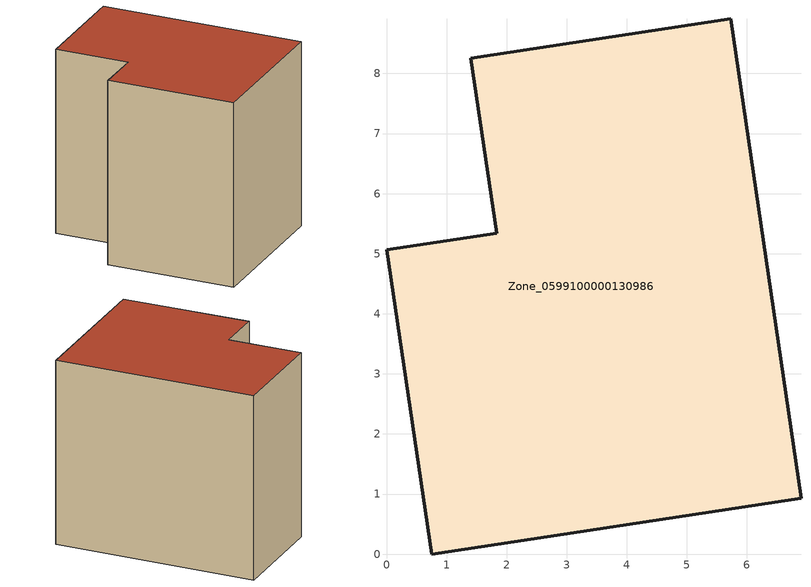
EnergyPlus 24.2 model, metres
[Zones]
Zone_0599100000130986
 floor ground (C_G): 1.4,8.25 5.73,8.91 6.9,0.93 0.75,0 0,5.06 1.84,5.34 z0
 wall outside (C_F): 0.75,0 6.9,0.93 5.73,8.91 1.4,8.25 1.84,5.34 0,5.06 0.75,0 z0:7.48
 roof outside (C_R): 5.73,8.91 1.4,8.25 1.84,5.34 0,5.06 0.75,0 6.9,0.93 z7.48
[BUILDING]
Pand.0599100000130986: North Axis=0; Terrain=City; Loads Convergence Tolerance Value=0.04; Temperature Convergence Tolerance Value=0.4; Solar Distribution=FullExterior; Maximum Number of Warmup Days=25; Minimum Number of Warmup Days=1
[Site:Location]
Rotterdam.The.Hague.AP_ZH_NLD Design_Conditions: Latitude=51.96; Longitude=4.45; Time Zone=1; Elevation=-4.5
[SITE:GROUNDTEMPERATURE:BUILDINGSURFACE]
18, 18, 18, 18, 18, 18, 18, 18, 18, 18, 18, 18
[MATERIAL] Thermal Absorptance=0.9; Solar Absorptance=0.7; Visible Absorptance=0.7
Name | Roughness | Thickness | Conductivity | Density | Specific Heat
G.TI.1946 | MediumSmooth | 0.15 | 1 | 540 | 1210
F.TI.1946 | Rough | 0.3 | 0.857143 | 1920 | 840
R.TI.1946 | MediumRough | 0.2 | 0.1 | 1500 | 1000
[CONSTRUCTION]
C_G: G.TI.1946
C_F: F.TI.1946
C_R: R.TI.1946
[ZONE]
Zone_0599100000130986: Type=1; Multiplier=1; Ceiling Height=Autocalculate; Volume=Autocalculate; Floor Area=autocalculate; Part of Total Floor Area=Yes
[ZONEINFILTRATION:DESIGNFLOWRATE]
Infil_Zone_0599100000130986: Zone or ZoneList or Space or SpaceList=Zone_0599100000130986; Schedule=AlwaysOn; Design Flow Rate Calculation Method=Flow/Area; Flow Rate per Floor Area=0.003; Constant Term Coefficient=1; Temperature Term Coefficient=0; Velocity Term Coefficient=0; Velocity Squared Term Coefficient=0
[HVACTEMPLATE:ZONE:IDEALLOADSAIRSYSTEM]
Zone_0599100000130986: Maximum Heating Supply Air Temperature=50; Minimum Cooling Supply Air Temperature=13; Maximum Heating Supply Air Humidity Ratio=0.0156; Minimum Cooling Supply Air Humidity Ratio=0.0077; Heating Limit=NoLimit; Cooling Limit=NoLimit; Dehumidification Control Type=ConstantSensibleHeatRatio; Cooling Sensible Heat Ratio=0.7; Dehumidification Setpoint=60; Humidification Control Type=None; Humidification Setpoint=30; Outdoor Air Method=None; Outdoor Air Flow Rate per Person=0.00944; Outdoor Air Flow Rate per Zone Floor Area=0; Outdoor Air Flow Rate per Zone=0; Demand Controlled Ventilation Type=None; Outdoor Air Economizer Type=NoEconomizer; Heat Recovery Type=None; Sensible Heat Recovery Effectiveness=0.7; Latent Heat Recovery Effectiveness=0.65
[ZONECONTROL:THERMOSTAT]
ThermostatControl_Zone_0599100000130986: Zone or ZoneList=Zone_0599100000130986; Control Type Schedule=DualSetpointControlType; Control 1=Thermostat_Zone_0599100000130986; Temperature Difference Between Cutout And Setpoint=0
[THERMOSTATSETPOINT:DUALSETPOINT]
Thermostat_Zone_0599100000130986: Heating Setpoint Temperature Schedule=HeatingSetpoint_Zone_0599100000130986; Cooling Setpoint Temperature Schedule=CoolingSetpoint_Zone_0599100000130986
[SCHEDULE:COMPACT]
HeatingSetpoint_Zone_0599100000130986: Through: 12/31, For: AllDays, Until: 24:00, 21
CoolingSetpoint_Zone_0599100000130986: Through: 12/31, For: AllDays, Until: 24:00, 24
DualSetpointControlType: Through: 12/31, For: AllDays, Until: 24:00, 4
AlwaysOn: Through: 12/31, For: AllDays, Until: 24:00, 1
